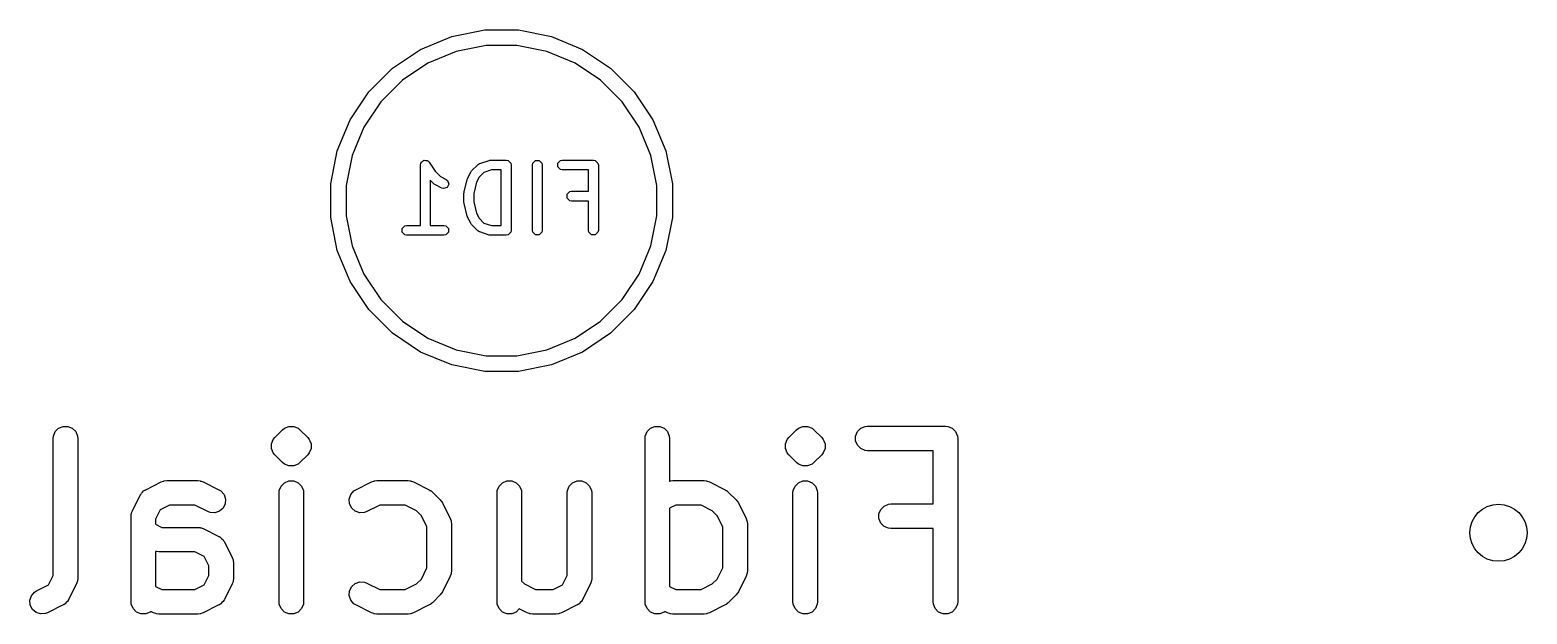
# Model space of a CAD drawing. Extents: x 0.22 to 2.57, y 0.29 to 1.72.
# Drawn here: x 2.0465 to 2.4069, y 1.5804 to 1.7211 of the extents above; entities that cross this region are included whole.
import ezdxf

# ---------------------------------------------------------------- set-up
doc = ezdxf.new("R2010")
doc.units = 0
doc.header["$MEASUREMENT"] = 0
doc.layers.add('BLACK', color=7, linetype='CONTINUOUS')

msp = doc.modelspace()

# ---------------------------------------------------------------- linework, layer by layer
at = {"layer": 'BLACK', "linetype": 'CONTINUOUS'}
for p, q in [((2.14051, 1.71646), (2.148, 1.71956)), ((2.148, 1.71956), (2.15595, 1.72114)), ((2.15595, 1.72114), (2.16405, 1.72114)), ((2.16405, 1.72114), (2.172, 1.71956)), ((2.172, 1.71956), (2.17949, 1.71646)), ((2.13378, 1.71196), (2.14051, 1.71646)), ((2.14909, 1.71596), (2.14228, 1.71314)), ((2.15632, 1.7174), (2.14909, 1.71596)), ((2.16368, 1.7174), (2.15632, 1.7174)), ((2.17091, 1.71596), (2.16368, 1.7174)), ((2.17772, 1.71314), (2.17091, 1.71596)), ((2.17949, 1.71646), (2.18622, 1.71196)), ((2.14228, 1.71314), (2.13616, 1.70905)), ((2.18384, 1.70905), (2.17772, 1.71314)), ((2.12804, 1.70622), (2.13378, 1.71196)), ((2.13616, 1.70905), (2.13095, 1.70384)), ((2.18905, 1.70384), (2.18384, 1.70905)), ((2.18622, 1.71196), (2.19196, 1.70622)), ((2.12354, 1.69949), (2.12804, 1.70622)), ((2.19196, 1.70622), (2.19646, 1.69949)), ((2.13095, 1.70384), (2.12686, 1.69772)), ((2.19314, 1.69772), (2.18905, 1.70384)), ((2.12044, 1.692), (2.12354, 1.69949)), ((2.12686, 1.69772), (2.12404, 1.69091)), ((2.19596, 1.69091), (2.19314, 1.69772)), ((2.19646, 1.69949), (2.19956, 1.692)), ((2.11886, 1.68405), (2.12044, 1.692)), ((2.12404, 1.69091), (2.1226, 1.68368)), ((2.1974, 1.68368), (2.19596, 1.69091)), ((2.19956, 1.692), (2.20114, 1.68405)), ((2.14045, 1.68859), (2.14054, 1.68904)), ((2.14045, 1.67402), (2.14045, 1.68859)), ((2.14054, 1.68904), (2.14062, 1.68912)), ((2.14062, 1.68912), (2.14065, 1.68924)), ((2.14065, 1.68924), (2.14093, 1.68943)), ((2.14093, 1.68943), (2.14118, 1.68968)), ((2.14118, 1.68968), (2.1413, 1.68968)), ((2.1413, 1.68968), (2.1414, 1.68974)), ((2.1414, 1.68974), (2.14174, 1.68968)), ((2.14174, 1.68968), (2.14208, 1.68968)), ((2.14208, 1.68968), (2.14217, 1.68959)), ((2.14217, 1.68959), (2.14228, 1.68957)), ((2.14228, 1.68957), (2.14261, 1.68924)), ((2.14261, 1.68924), (2.14404, 1.68709)), ((2.14404, 1.68709), (2.14533, 1.68581)), ((2.15182, 1.68536), (2.15257, 1.68686)), ((2.15257, 1.68686), (2.15269, 1.68701)), ((2.15269, 1.68701), (2.15279, 1.68717)), ((2.15279, 1.68717), (2.15429, 1.68867)), ((2.15429, 1.68867), (2.15434, 1.6887)), ((2.15434, 1.6887), (2.15435, 1.68873)), ((2.15435, 1.68873), (2.15452, 1.68882)), ((2.15452, 1.68882), (2.15467, 1.68893)), ((2.15467, 1.68893), (2.1547, 1.68893)), ((2.1547, 1.68893), (2.15475, 1.68896)), ((2.15475, 1.68896), (2.157, 1.68971)), ((2.15757, 1.6874), (2.15576, 1.6868)), ((2.157, 1.68971), (2.15719, 1.68973)), ((2.15719, 1.68973), (2.15738, 1.68977)), ((2.15738, 1.68977), (2.16112, 1.68977)), ((2.15994, 1.6874), (2.15757, 1.6874)), ((2.15994, 1.67402), (2.15994, 1.6874)), ((2.16112, 1.68977), (2.16158, 1.68968)), ((2.16158, 1.68968), (2.16222, 1.68904)), ((2.16222, 1.68904), (2.16231, 1.68859)), ((2.16231, 1.68859), (2.16231, 1.67284)), ((2.16744, 1.68859), (2.16753, 1.68904)), ((2.16744, 1.67284), (2.16744, 1.68859)), ((2.16753, 1.68904), (2.16817, 1.68968)), ((2.16817, 1.68968), (2.16908, 1.68968)), ((2.16908, 1.68968), (2.16972, 1.68904)), ((2.16972, 1.68904), (2.1698, 1.68859)), ((2.1698, 1.68859), (2.1698, 1.67284)), ((2.17353, 1.68904), (2.17417, 1.68968)), ((2.17353, 1.68813), (2.17353, 1.68904)), ((2.17417, 1.68749), (2.17353, 1.68813)), ((2.17417, 1.68968), (2.17462, 1.68977)), ((2.17462, 1.6874), (2.17417, 1.68749)), ((2.17462, 1.68977), (2.18212, 1.68977)), ((2.18094, 1.6874), (2.17462, 1.6874)), ((2.18094, 1.68227), (2.18094, 1.6874)), ((2.18212, 1.68977), (2.18257, 1.68968)), ((2.18257, 1.68968), (2.18321, 1.68904)), ((2.18321, 1.68904), (2.1833, 1.68859)), ((2.1833, 1.68859), (2.1833, 1.67284)), ((2.11886, 1.68368), (2.11886, 1.68405)), ((2.11886, 1.67595), (2.11886, 1.68368)), ((2.1226, 1.68368), (2.1226, 1.67632)), ((2.14379, 1.684), (2.14281, 1.68498)), ((2.14281, 1.68498), (2.14281, 1.67402)), ((2.14395, 1.6839), (2.14379, 1.684)), ((2.1441, 1.68378), (2.14395, 1.6839)), ((2.1456, 1.68303), (2.1441, 1.68378)), ((2.14533, 1.68581), (2.14665, 1.68514)), ((2.14665, 1.68514), (2.14702, 1.68486)), ((2.1473, 1.684), (2.1469, 1.68319)), ((2.14702, 1.68486), (2.1473, 1.684)), ((2.15098, 1.68212), (2.15173, 1.68512)), ((2.15173, 1.68512), (2.15179, 1.68524)), ((2.15179, 1.68524), (2.15182, 1.68536)), ((2.15399, 1.68442), (2.15331, 1.68169)), ((2.1546, 1.68564), (2.15399, 1.68442)), ((2.15576, 1.6868), (2.1546, 1.68564)), ((2.1974, 1.67632), (2.1974, 1.68368)), ((2.20114, 1.68405), (2.20114, 1.67595)), ((2.14604, 1.68291), (2.1456, 1.68303)), ((2.1469, 1.68319), (2.14604, 1.68291)), ((2.15094, 1.68184), (2.15097, 1.68198)), ((2.15094, 1.67959), (2.15094, 1.68184)), ((2.15097, 1.68198), (2.15098, 1.68212)), ((2.15331, 1.68169), (2.15331, 1.67973)), ((2.15331, 1.67973), (2.15399, 1.677)), ((2.17578, 1.68154), (2.17642, 1.68218)), ((2.17578, 1.68063), (2.17578, 1.68154)), ((2.17642, 1.68), (2.17578, 1.68063)), ((2.17642, 1.68218), (2.17687, 1.68227)), ((2.17687, 1.67991), (2.17642, 1.68)), ((2.17687, 1.68227), (2.18094, 1.68227)), ((2.18094, 1.67991), (2.17687, 1.67991)), ((2.18094, 1.67284), (2.18094, 1.67991)), ((2.1226, 1.67632), (2.12404, 1.66909)), ((2.15097, 1.67944), (2.15094, 1.67959)), ((2.15098, 1.6793), (2.15097, 1.67944)), ((2.15173, 1.6763), (2.15098, 1.6793)), ((2.15179, 1.67618), (2.15173, 1.6763)), ((2.15182, 1.67606), (2.15179, 1.67618)), ((2.15257, 1.67456), (2.15182, 1.67606)), ((2.15399, 1.677), (2.1546, 1.67579)), ((2.19596, 1.66909), (2.1974, 1.67632)), ((2.12044, 1.668), (2.11886, 1.67595)), ((2.13604, 1.67329), (2.13668, 1.67393)), ((2.13604, 1.67239), (2.13604, 1.67329)), ((2.13668, 1.67393), (2.13713, 1.67402)), ((2.13713, 1.67402), (2.14045, 1.67402)), ((2.14281, 1.67402), (2.14613, 1.67402)), ((2.14613, 1.67402), (2.14658, 1.67393)), ((2.14658, 1.67393), (2.14722, 1.67329)), ((2.14722, 1.67329), (2.14722, 1.67239)), ((2.15269, 1.67441), (2.15257, 1.67456)), ((2.15279, 1.67425), (2.15269, 1.67441)), ((2.15429, 1.67275), (2.15279, 1.67425)), ((2.15434, 1.67272), (2.15429, 1.67275)), ((2.15435, 1.6727), (2.15434, 1.67272)), ((2.15452, 1.6726), (2.15435, 1.6727)), ((2.15467, 1.6725), (2.15452, 1.6726)), ((2.1546, 1.67579), (2.15576, 1.67462)), ((2.1547, 1.6725), (2.15467, 1.6725)), ((2.15475, 1.67247), (2.1547, 1.6725)), ((2.157, 1.67172), (2.15475, 1.67247)), ((2.15576, 1.67462), (2.15757, 1.67402)), ((2.15757, 1.67402), (2.15994, 1.67402)), ((2.16231, 1.67284), (2.16222, 1.67239)), ((2.16753, 1.67239), (2.16744, 1.67284)), ((2.1698, 1.67284), (2.16972, 1.67239)), ((2.18103, 1.67239), (2.18094, 1.67284)), ((2.1833, 1.67284), (2.18321, 1.67239)), ((2.20114, 1.67595), (2.19956, 1.668)), ((2.12404, 1.66909), (2.12686, 1.66228)), ((2.13668, 1.67175), (2.13604, 1.67239)), ((2.13713, 1.67166), (2.13668, 1.67175)), ((2.14613, 1.67166), (2.13713, 1.67166)), ((2.14658, 1.67175), (2.14613, 1.67166)), ((2.14722, 1.67239), (2.14658, 1.67175)), ((2.15719, 1.67169), (2.157, 1.67172)), ((2.15738, 1.67166), (2.15719, 1.67169)), ((2.16112, 1.67166), (2.15738, 1.67166)), ((2.16158, 1.67175), (2.16112, 1.67166)), ((2.16222, 1.67239), (2.16158, 1.67175)), ((2.16817, 1.67175), (2.16753, 1.67239)), ((2.16908, 1.67175), (2.16817, 1.67175)), ((2.16972, 1.67239), (2.16908, 1.67175)), ((2.18167, 1.67175), (2.18103, 1.67239)), ((2.18257, 1.67175), (2.18167, 1.67175)), ((2.18321, 1.67239), (2.18257, 1.67175)), ((2.19314, 1.66228), (2.19596, 1.66909)), ((2.12354, 1.66051), (2.12044, 1.668)), ((2.19956, 1.668), (2.19646, 1.66051)), ((2.12686, 1.66228), (2.13095, 1.65616)), ((2.18905, 1.65616), (2.19314, 1.66228)), ((2.12804, 1.65378), (2.12354, 1.66051)), ((2.19646, 1.66051), (2.19196, 1.65378)), ((2.13095, 1.65616), (2.13616, 1.65095)), ((2.18384, 1.65095), (2.18905, 1.65616)), ((2.13378, 1.64804), (2.12804, 1.65378)), ((2.13616, 1.65095), (2.14228, 1.64686)), ((2.17772, 1.64686), (2.18384, 1.65095)), ((2.19196, 1.65378), (2.18622, 1.64804)), ((2.14051, 1.64354), (2.13378, 1.64804)), ((2.18622, 1.64804), (2.17949, 1.64354)), ((2.14228, 1.64686), (2.14909, 1.64404)), ((2.14909, 1.64404), (2.15632, 1.6426)), ((2.16368, 1.6426), (2.17091, 1.64404)), ((2.17091, 1.64404), (2.17772, 1.64686)), ((2.148, 1.64044), (2.14051, 1.64354)), ((2.15595, 1.63886), (2.148, 1.64044)), ((2.15632, 1.6426), (2.16368, 1.6426)), ((2.172, 1.64044), (2.16405, 1.63886)), ((2.17949, 1.64354), (2.172, 1.64044)), ((2.16405, 1.63886), (2.15595, 1.63886)), ((2.05337, 1.62518), (2.05444, 1.62562)), ((2.05444, 1.62562), (2.05559, 1.62562)), ((2.05559, 1.62562), (2.05665, 1.62518)), ((2.10774, 1.62518), (2.10881, 1.62562)), ((2.10881, 1.62562), (2.10996, 1.62562)), ((2.10996, 1.62562), (2.10996, 1.62562)), ((2.10996, 1.62562), (2.11102, 1.62518)), ((2.19585, 1.62518), (2.19692, 1.62562)), ((2.19692, 1.62562), (2.19807, 1.62562)), ((2.19807, 1.62562), (2.19914, 1.62518)), ((2.23148, 1.62518), (2.23254, 1.62562)), ((2.23254, 1.62562), (2.23369, 1.62562)), ((2.23369, 1.62562), (2.23369, 1.62562)), ((2.23369, 1.62562), (2.23476, 1.62518)), ((2.24647, 1.62518), (2.24754, 1.62562)), ((2.24754, 1.62562), (2.24811, 1.62568)), ((2.24811, 1.62568), (2.26686, 1.62568)), ((2.26686, 1.62568), (2.26744, 1.62562)), ((2.26744, 1.62562), (2.2685, 1.62518)), ((2.05206, 1.62272), (2.05212, 1.6233)), ((2.05206, 1.58967), (2.05206, 1.62272)), ((2.05212, 1.6233), (2.05256, 1.62436)), ((2.05256, 1.62436), (2.05337, 1.62518)), ((2.05665, 1.62518), (2.05747, 1.62436)), ((2.05747, 1.62436), (2.05791, 1.6233)), ((2.05791, 1.6233), (2.05797, 1.62272)), ((2.05797, 1.62272), (2.05797, 1.58898)), ((2.10461, 1.62142), (2.10505, 1.62249)), ((2.10505, 1.62249), (2.10542, 1.62294)), ((2.10542, 1.62294), (2.10729, 1.62481)), ((2.10729, 1.62481), (2.10774, 1.62518)), ((2.11102, 1.62518), (2.11147, 1.62481)), ((2.11147, 1.62481), (2.11334, 1.62294)), ((2.11334, 1.62294), (2.11371, 1.62249)), ((2.11371, 1.62249), (2.11385, 1.62215)), ((2.11385, 1.62215), (2.11415, 1.62142)), ((2.19454, 1.62272), (2.1946, 1.6233)), ((2.19454, 1.58335), (2.19454, 1.62272)), ((2.1946, 1.6233), (2.19504, 1.62436)), ((2.19504, 1.62436), (2.19585, 1.62518)), ((2.19914, 1.62518), (2.19995, 1.62436)), ((2.19995, 1.62436), (2.20039, 1.6233)), ((2.20039, 1.6233), (2.20045, 1.62272)), ((2.20045, 1.62272), (2.20045, 1.61244)), ((2.22835, 1.62142), (2.22879, 1.62249)), ((2.22879, 1.62249), (2.22915, 1.62294)), ((2.22915, 1.62294), (2.23103, 1.62481)), ((2.23103, 1.62481), (2.23148, 1.62518)), ((2.23476, 1.62518), (2.2352, 1.62481)), ((2.2352, 1.62481), (2.23708, 1.62294)), ((2.23708, 1.62294), (2.23745, 1.62249)), ((2.23745, 1.62249), (2.23759, 1.62215)), ((2.23759, 1.62215), (2.23789, 1.62142)), ((2.24522, 1.6233), (2.24566, 1.62436)), ((2.24522, 1.62215), (2.24522, 1.6233)), ((2.24566, 1.62108), (2.24522, 1.62215)), ((2.24566, 1.62436), (2.24647, 1.62518)), ((2.2685, 1.62518), (2.26932, 1.62436)), ((2.26932, 1.62436), (2.26976, 1.6233)), ((2.26976, 1.6233), (2.26981, 1.62272)), ((2.26981, 1.62272), (2.26981, 1.58335)), ((2.10461, 1.62027), (2.10461, 1.62142)), ((2.10505, 1.61921), (2.10461, 1.62027)), ((2.10542, 1.61876), (2.10505, 1.61921)), ((2.10729, 1.61689), (2.10542, 1.61876)), ((2.11334, 1.61876), (2.11147, 1.61689)), ((2.11371, 1.61921), (2.11334, 1.61876)), ((2.11415, 1.62027), (2.11371, 1.61921)), ((2.11415, 1.62142), (2.11415, 1.62027)), ((2.22835, 1.62027), (2.22835, 1.62142)), ((2.22879, 1.61921), (2.22835, 1.62027)), ((2.22915, 1.61876), (2.22879, 1.61921)), ((2.23103, 1.61689), (2.22915, 1.61876)), ((2.23708, 1.61876), (2.2352, 1.61689)), ((2.23745, 1.61921), (2.23708, 1.61876)), ((2.23789, 1.62027), (2.23745, 1.61921)), ((2.23789, 1.62142), (2.23789, 1.62027)), ((2.24647, 1.62027), (2.24566, 1.62108)), ((2.24754, 1.61983), (2.24647, 1.62027)), ((2.24811, 1.61977), (2.24754, 1.61983)), ((2.26391, 1.61977), (2.24811, 1.61977)), ((2.26391, 1.60693), (2.26391, 1.61977)), ((2.10774, 1.61652), (2.10729, 1.61689)), ((2.10881, 1.61608), (2.10774, 1.61652)), ((2.10996, 1.61608), (2.10881, 1.61608)), ((2.10881, 1.61608), (2.10881, 1.61608)), ((2.11102, 1.61652), (2.10996, 1.61608)), ((2.10996, 1.61608), (2.10996, 1.61608)), ((2.11147, 1.61689), (2.11102, 1.61652)), ((2.23148, 1.61652), (2.23103, 1.61689)), ((2.23254, 1.61608), (2.23148, 1.61652)), ((2.23369, 1.61608), (2.23254, 1.61608)), ((2.23254, 1.61608), (2.23254, 1.61608)), ((2.23476, 1.61652), (2.23369, 1.61608)), ((2.23369, 1.61608), (2.23369, 1.61608)), ((2.2352, 1.61689), (2.23476, 1.61652)), ((2.07432, 1.61037), (2.07806, 1.61224)), ((2.07806, 1.61224), (2.07861, 1.61245)), ((2.07861, 1.61245), (2.07871, 1.61246)), ((2.07871, 1.61246), (2.07881, 1.6125)), ((2.07881, 1.6125), (2.07939, 1.61255)), ((2.07939, 1.61255), (2.08688, 1.61255)), ((2.08688, 1.61255), (2.08746, 1.6125)), ((2.08746, 1.6125), (2.08756, 1.61246)), ((2.08756, 1.61246), (2.08766, 1.61245)), ((2.08766, 1.61245), (2.0882, 1.61224)), ((2.0882, 1.61224), (2.09195, 1.61037)), ((2.10649, 1.61018), (2.10693, 1.61124)), ((2.10693, 1.61124), (2.10774, 1.61206)), ((2.10774, 1.61206), (2.10881, 1.6125)), ((2.10881, 1.6125), (2.10996, 1.6125)), ((2.10996, 1.6125), (2.11102, 1.61206)), ((2.11102, 1.61206), (2.11184, 1.61124)), ((2.11184, 1.61124), (2.11228, 1.61018)), ((2.12493, 1.61037), (2.12868, 1.61224)), ((2.12868, 1.61224), (2.12922, 1.61245)), ((2.12922, 1.61245), (2.12933, 1.61246)), ((2.12933, 1.61246), (2.12943, 1.6125)), ((2.12943, 1.6125), (2.13, 1.61255)), ((2.13, 1.61255), (2.1375, 1.61255)), ((2.1375, 1.61255), (2.13808, 1.6125)), ((2.13808, 1.6125), (2.13818, 1.61246)), ((2.13818, 1.61246), (2.13828, 1.61245)), ((2.13828, 1.61245), (2.13882, 1.61224)), ((2.13882, 1.61224), (2.14257, 1.61037)), ((2.15898, 1.61018), (2.15942, 1.61124)), ((2.15942, 1.61124), (2.16023, 1.61206)), ((2.16023, 1.61206), (2.1613, 1.6125)), ((2.1613, 1.6125), (2.16245, 1.6125)), ((2.16245, 1.6125), (2.16352, 1.61206)), ((2.16352, 1.61206), (2.16433, 1.61124)), ((2.16433, 1.61124), (2.16477, 1.61018)), ((2.17585, 1.61018), (2.17629, 1.61124)), ((2.17629, 1.61124), (2.17711, 1.61206)), ((2.17711, 1.61206), (2.17817, 1.6125)), ((2.17817, 1.6125), (2.17932, 1.6125)), ((2.17932, 1.6125), (2.18039, 1.61206)), ((2.18039, 1.61206), (2.1812, 1.61124)), ((2.1812, 1.61124), (2.18164, 1.61018)), ((2.20045, 1.61244), (2.20046, 1.61245)), ((2.20046, 1.61245), (2.20057, 1.61246)), ((2.20057, 1.61246), (2.20067, 1.6125)), ((2.20067, 1.6125), (2.20124, 1.61255)), ((2.20124, 1.61255), (2.20874, 1.61255)), ((2.20874, 1.61255), (2.20932, 1.6125)), ((2.20932, 1.6125), (2.20942, 1.61246)), ((2.20942, 1.61246), (2.20952, 1.61245)), ((2.20952, 1.61245), (2.21006, 1.61224)), ((2.21006, 1.61224), (2.21381, 1.61037)), ((2.23022, 1.61018), (2.23066, 1.61124)), ((2.23066, 1.61124), (2.23148, 1.61206)), ((2.23148, 1.61206), (2.23254, 1.6125)), ((2.23254, 1.6125), (2.23369, 1.6125)), ((2.23369, 1.6125), (2.23476, 1.61206)), ((2.23476, 1.61206), (2.23557, 1.61124)), ((2.23557, 1.61124), (2.23601, 1.61018)), ((2.07112, 1.6053), (2.07299, 1.60905)), ((2.07299, 1.60905), (2.07306, 1.60914)), ((2.07306, 1.60914), (2.07307, 1.60919)), ((2.07307, 1.60919), (2.07312, 1.60924)), ((2.07312, 1.60924), (2.0733, 1.60954)), ((2.0733, 1.60954), (2.07358, 1.60978)), ((2.07358, 1.60978), (2.07383, 1.61006)), ((2.07383, 1.61006), (2.07412, 1.61024)), ((2.07412, 1.61024), (2.07417, 1.61029)), ((2.07417, 1.61029), (2.07422, 1.61031)), ((2.07422, 1.61031), (2.07432, 1.61037)), ((2.09195, 1.61037), (2.09244, 1.61006)), ((2.09244, 1.61006), (2.0932, 1.60919)), ((2.0932, 1.60919), (2.09356, 1.60809)), ((2.09356, 1.60809), (2.09348, 1.60695)), ((2.10643, 1.6096), (2.10649, 1.61018)), ((2.10643, 1.58335), (2.10643, 1.6096)), ((2.11228, 1.61018), (2.11233, 1.6096)), ((2.11233, 1.6096), (2.11233, 1.58335)), ((2.12332, 1.60809), (2.12369, 1.60919)), ((2.12341, 1.60695), (2.12332, 1.60809)), ((2.12369, 1.60919), (2.12444, 1.61006)), ((2.12444, 1.61006), (2.12493, 1.61037)), ((2.14257, 1.61037), (2.14282, 1.61021)), ((2.14282, 1.61021), (2.14289, 1.61018)), ((2.14289, 1.61018), (2.14297, 1.61011)), ((2.14297, 1.61011), (2.14306, 1.61006)), ((2.14306, 1.61006), (2.14311, 1.61)), ((2.14311, 1.61), (2.14334, 1.60981)), ((2.14334, 1.60981), (2.14521, 1.60794)), ((2.14521, 1.60794), (2.1454, 1.60771)), ((2.1454, 1.60771), (2.14546, 1.60766)), ((2.14546, 1.60766), (2.14552, 1.60757)), ((2.14552, 1.60757), (2.14558, 1.60749)), ((2.15892, 1.6096), (2.15898, 1.61018)), ((2.15892, 1.58335), (2.15892, 1.6096)), ((2.16477, 1.61018), (2.16483, 1.6096)), ((2.16483, 1.6096), (2.16483, 1.58833)), ((2.17579, 1.6096), (2.17585, 1.61018)), ((2.17579, 1.58967), (2.17579, 1.6096)), ((2.18164, 1.61018), (2.1817, 1.6096)), ((2.1817, 1.6096), (2.1817, 1.58898)), ((2.21381, 1.61037), (2.21406, 1.61021)), ((2.21406, 1.61021), (2.21413, 1.61018)), ((2.21413, 1.61018), (2.21421, 1.61011)), ((2.21421, 1.61011), (2.2143, 1.61006)), ((2.2143, 1.61006), (2.21435, 1.61)), ((2.21435, 1.61), (2.21458, 1.60981)), ((2.21458, 1.60981), (2.21646, 1.60794)), ((2.21646, 1.60794), (2.21664, 1.60771)), ((2.21664, 1.60771), (2.2167, 1.60766)), ((2.2167, 1.60766), (2.21676, 1.60757)), ((2.21676, 1.60757), (2.21682, 1.60749)), ((2.23016, 1.6096), (2.23022, 1.61018)), ((2.23016, 1.58335), (2.23016, 1.6096)), ((2.23601, 1.61018), (2.23607, 1.6096)), ((2.23607, 1.6096), (2.23607, 1.58335)), ((2.07081, 1.60398), (2.07086, 1.60455)), ((2.07081, 1.58335), (2.07081, 1.60398)), ((2.07086, 1.60455), (2.07091, 1.60465)), ((2.07091, 1.60476), (2.07112, 1.6053)), ((2.07091, 1.60465), (2.07091, 1.60476)), ((2.07784, 1.60552), (2.07671, 1.60328)), ((2.08008, 1.60665), (2.07784, 1.60552)), ((2.08619, 1.60665), (2.08008, 1.60665)), ((2.08931, 1.60508), (2.08619, 1.60665)), ((2.08985, 1.60488), (2.08931, 1.60508)), ((2.091, 1.6048), (2.08985, 1.60488)), ((2.0921, 1.60516), (2.091, 1.6048)), ((2.09297, 1.60592), (2.0921, 1.60516)), ((2.09348, 1.60695), (2.09297, 1.60592)), ((2.12392, 1.60592), (2.12341, 1.60695)), ((2.12479, 1.60516), (2.12392, 1.60592)), ((2.12588, 1.6048), (2.12479, 1.60516)), ((2.12703, 1.60488), (2.12588, 1.6048)), ((2.12757, 1.60508), (2.12703, 1.60488)), ((2.1307, 1.60665), (2.12757, 1.60508)), ((2.13681, 1.60665), (2.1307, 1.60665)), ((2.1395, 1.6053), (2.13681, 1.60665)), ((2.1407, 1.6041), (2.1395, 1.6053)), ((2.14205, 1.6014), (2.1407, 1.6041)), ((2.14558, 1.60749), (2.14561, 1.60742)), ((2.14561, 1.60742), (2.14577, 1.60717)), ((2.14577, 1.60717), (2.14764, 1.60342)), ((2.20194, 1.60665), (2.20045, 1.6059)), ((2.20045, 1.6059), (2.20045, 1.58705)), ((2.20805, 1.60665), (2.20194, 1.60665)), ((2.21074, 1.6053), (2.20805, 1.60665)), ((2.21194, 1.6041), (2.21074, 1.6053)), ((2.21329, 1.6014), (2.21194, 1.6041)), ((2.21682, 1.60749), (2.21685, 1.60742)), ((2.21685, 1.60742), (2.21701, 1.60717)), ((2.21701, 1.60717), (2.21888, 1.60342)), ((2.25084, 1.60455), (2.25128, 1.60562)), ((2.25084, 1.6034), (2.25084, 1.60455)), ((2.25128, 1.60562), (2.2521, 1.60643)), ((2.2521, 1.60643), (2.25316, 1.60687)), ((2.25316, 1.60687), (2.25374, 1.60693)), ((2.25374, 1.60693), (2.26391, 1.60693)), ((2.07671, 1.60328), (2.07671, 1.60205)), ((2.07671, 1.60205), (2.07821, 1.6013)), ((2.07821, 1.6013), (2.08688, 1.6013)), ((2.08688, 1.6013), (2.08746, 1.60125)), ((2.08746, 1.60125), (2.08756, 1.60121)), ((2.08756, 1.60121), (2.08766, 1.6012)), ((2.08766, 1.6012), (2.0882, 1.60099)), ((2.0882, 1.60099), (2.09195, 1.59912)), ((2.14205, 1.59155), (2.14205, 1.6014)), ((2.14764, 1.60342), (2.14785, 1.60288)), ((2.14785, 1.60288), (2.14786, 1.60278)), ((2.14786, 1.60278), (2.1479, 1.60268)), ((2.1479, 1.60268), (2.14795, 1.6021)), ((2.14795, 1.6021), (2.14795, 1.59085)), ((2.21329, 1.59155), (2.21329, 1.6014)), ((2.21888, 1.60342), (2.21909, 1.60288)), ((2.21909, 1.60288), (2.2191, 1.60278)), ((2.2191, 1.60278), (2.21914, 1.60268)), ((2.21914, 1.60268), (2.2192, 1.6021)), ((2.2192, 1.6021), (2.2192, 1.59085)), ((2.25128, 1.60234), (2.25084, 1.6034)), ((2.2521, 1.60152), (2.25128, 1.60234)), ((2.25316, 1.60108), (2.2521, 1.60152)), ((2.25374, 1.60102), (2.25316, 1.60108)), ((2.26391, 1.60102), (2.25374, 1.60102)), ((2.26391, 1.58335), (2.26391, 1.60102)), ((2.09195, 1.59912), (2.09205, 1.59906)), ((2.09205, 1.59906), (2.0921, 1.59904)), ((2.0921, 1.59904), (2.09215, 1.59899)), ((2.09215, 1.59899), (2.09244, 1.59881)), ((2.09244, 1.59881), (2.09269, 1.59853)), ((2.09269, 1.59853), (2.09297, 1.59829)), ((2.09297, 1.59829), (2.09315, 1.598)), ((2.09315, 1.598), (2.0932, 1.59794)), ((2.0932, 1.59794), (2.09321, 1.59789)), ((2.09321, 1.59789), (2.09327, 1.5978)), ((2.09327, 1.5978), (2.09515, 1.59405)), ((2.07673, 1.5955), (2.07671, 1.59551)), ((2.07671, 1.59551), (2.07671, 1.58705)), ((2.07684, 1.5955), (2.07673, 1.5955)), ((2.07693, 1.59546), (2.07684, 1.5955)), ((2.07751, 1.5954), (2.07693, 1.59546)), ((2.08619, 1.5954), (2.07751, 1.5954)), ((2.08843, 1.59428), (2.08619, 1.5954)), ((2.08956, 1.59203), (2.08843, 1.59428)), ((2.09515, 1.59405), (2.09536, 1.59351)), ((2.09536, 1.59351), (2.09536, 1.5934)), ((2.09536, 1.5934), (2.0954, 1.5933)), ((2.0954, 1.5933), (2.09546, 1.59273)), ((2.05094, 1.58743), (2.05206, 1.58967)), ((2.08843, 1.58743), (2.08956, 1.58967)), ((2.08956, 1.58967), (2.08956, 1.59203)), ((2.09546, 1.59273), (2.09546, 1.58898)), ((2.1407, 1.58885), (2.14205, 1.59155)), ((2.14764, 1.58953), (2.14577, 1.58578)), ((2.14785, 1.59007), (2.14764, 1.58953)), ((2.14786, 1.59018), (2.14785, 1.59007)), ((2.1479, 1.59028), (2.14786, 1.59018)), ((2.14795, 1.59085), (2.1479, 1.59028)), ((2.17467, 1.58743), (2.17579, 1.58967)), ((2.21194, 1.58885), (2.21329, 1.59155)), ((2.21888, 1.58953), (2.21701, 1.58578)), ((2.21909, 1.59007), (2.21888, 1.58953)), ((2.2191, 1.59018), (2.21909, 1.59007)), ((2.21914, 1.59028), (2.2191, 1.59018)), ((2.2192, 1.59085), (2.21914, 1.59028)), ((2.04758, 1.58569), (2.04807, 1.58599)), ((2.04807, 1.58599), (2.05094, 1.58743)), ((2.05765, 1.58766), (2.05578, 1.58391)), ((2.05786, 1.5882), (2.05765, 1.58766)), ((2.05787, 1.5883), (2.05786, 1.5882)), ((2.05791, 1.5884), (2.05787, 1.5883)), ((2.05797, 1.58898), (2.05791, 1.5884)), ((2.07671, 1.58705), (2.07821, 1.58631)), ((2.07821, 1.58631), (2.08619, 1.58631)), ((2.08619, 1.58631), (2.08843, 1.58743)), ((2.09515, 1.58766), (2.09327, 1.58391)), ((2.09536, 1.5882), (2.09515, 1.58766)), ((2.0954, 1.5884), (2.09536, 1.5883)), ((2.09536, 1.5883), (2.09536, 1.5882)), ((2.09546, 1.58898), (2.0954, 1.5884)), ((2.12332, 1.58486), (2.12341, 1.58601)), ((2.12341, 1.58601), (2.12392, 1.58704)), ((2.12392, 1.58704), (2.12479, 1.58779)), ((2.12479, 1.58779), (2.12588, 1.58816)), ((2.12588, 1.58816), (2.12703, 1.58808)), ((2.12703, 1.58808), (2.12757, 1.58787)), ((2.12757, 1.58787), (2.1307, 1.58631)), ((2.1307, 1.58631), (2.13681, 1.58631)), ((2.13681, 1.58631), (2.1395, 1.58766)), ((2.1395, 1.58766), (2.1407, 1.58885)), ((2.16483, 1.58833), (2.1655, 1.58766)), ((2.1655, 1.58766), (2.1682, 1.58631)), ((2.1682, 1.58631), (2.17243, 1.58631)), ((2.17243, 1.58631), (2.17467, 1.58743)), ((2.18139, 1.58766), (2.17951, 1.58391)), ((2.1816, 1.5882), (2.18139, 1.58766)), ((2.18164, 1.5884), (2.1816, 1.5883)), ((2.1816, 1.5883), (2.1816, 1.5882)), ((2.1817, 1.58898), (2.18164, 1.5884)), ((2.20045, 1.58705), (2.20194, 1.58631)), ((2.20194, 1.58631), (2.20805, 1.58631)), ((2.20805, 1.58631), (2.21074, 1.58766)), ((2.21074, 1.58766), (2.21194, 1.58885)), ((2.04646, 1.58372), (2.04682, 1.58482)), ((2.04654, 1.58257), (2.04646, 1.58372)), ((2.04706, 1.58154), (2.04654, 1.58257)), ((2.04682, 1.58482), (2.04758, 1.58569)), ((2.05446, 1.58259), (2.05071, 1.58071)), ((2.05456, 1.58265), (2.05446, 1.58259)), ((2.0546, 1.58266), (2.05456, 1.58265)), ((2.05466, 1.58271), (2.0546, 1.58266)), ((2.05495, 1.5829), (2.05466, 1.58271)), ((2.05519, 1.58318), (2.05495, 1.5829)), ((2.05547, 1.58342), (2.05519, 1.58318)), ((2.05565, 1.58371), (2.05547, 1.58342)), ((2.0557, 1.58377), (2.05565, 1.58371)), ((2.05572, 1.58381), (2.0557, 1.58377)), ((2.05578, 1.58391), (2.05572, 1.58381)), ((2.07086, 1.58278), (2.07081, 1.58335)), ((2.07131, 1.58171), (2.07086, 1.58278)), ((2.09195, 1.58259), (2.0882, 1.58071)), ((2.09205, 1.58265), (2.09195, 1.58259)), ((2.0921, 1.58266), (2.09205, 1.58265)), ((2.09215, 1.58271), (2.0921, 1.58266)), ((2.09244, 1.5829), (2.09215, 1.58271)), ((2.09269, 1.58318), (2.09244, 1.5829)), ((2.09297, 1.58342), (2.09269, 1.58318)), ((2.09315, 1.58371), (2.09297, 1.58342)), ((2.0932, 1.58377), (2.09315, 1.58371)), ((2.09321, 1.58381), (2.0932, 1.58377)), ((2.09327, 1.58391), (2.09321, 1.58381)), ((2.10649, 1.58278), (2.10643, 1.58335)), ((2.10693, 1.58171), (2.10649, 1.58278)), ((2.11228, 1.58278), (2.11184, 1.58171)), ((2.11233, 1.58335), (2.11228, 1.58278)), ((2.12369, 1.58377), (2.12332, 1.58486)), ((2.12444, 1.5829), (2.12369, 1.58377)), ((2.12493, 1.58259), (2.12444, 1.5829)), ((2.12868, 1.58071), (2.12493, 1.58259)), ((2.14257, 1.58259), (2.13882, 1.58071)), ((2.14282, 1.58274), (2.14257, 1.58259)), ((2.14289, 1.58277), (2.14282, 1.58274)), ((2.14297, 1.58284), (2.14289, 1.58277)), ((2.14306, 1.5829), (2.14297, 1.58284)), ((2.14311, 1.58295), (2.14306, 1.5829)), ((2.14334, 1.58314), (2.14311, 1.58295)), ((2.14521, 1.58502), (2.14334, 1.58314)), ((2.1454, 1.58524), (2.14521, 1.58502)), ((2.14546, 1.58529), (2.1454, 1.58524)), ((2.14552, 1.58538), (2.14546, 1.58529)), ((2.14558, 1.58546), (2.14552, 1.58538)), ((2.14561, 1.58553), (2.14558, 1.58546)), ((2.14577, 1.58578), (2.14561, 1.58553)), ((2.15898, 1.58278), (2.15892, 1.58335)), ((2.15942, 1.58171), (2.15898, 1.58278)), ((2.17819, 1.58259), (2.17444, 1.58071)), ((2.17829, 1.58265), (2.17819, 1.58259)), ((2.17834, 1.58266), (2.17829, 1.58265)), ((2.17839, 1.58271), (2.17834, 1.58266)), ((2.17868, 1.5829), (2.17839, 1.58271)), ((2.17893, 1.58318), (2.17868, 1.5829)), ((2.17921, 1.58342), (2.17893, 1.58318)), ((2.17939, 1.58371), (2.17921, 1.58342)), ((2.17944, 1.58377), (2.17939, 1.58371)), ((2.17945, 1.58381), (2.17944, 1.58377)), ((2.17951, 1.58391), (2.17945, 1.58381)), ((2.1946, 1.58278), (2.19454, 1.58335)), ((2.19504, 1.58171), (2.1946, 1.58278)), ((2.21381, 1.58259), (2.21006, 1.58071)), ((2.21406, 1.58274), (2.21381, 1.58259)), ((2.21413, 1.58277), (2.21406, 1.58274)), ((2.21421, 1.58284), (2.21413, 1.58277)), ((2.2143, 1.5829), (2.21421, 1.58284)), ((2.21435, 1.58295), (2.2143, 1.5829)), ((2.21458, 1.58314), (2.21435, 1.58295)), ((2.21646, 1.58502), (2.21458, 1.58314)), ((2.21664, 1.58524), (2.21646, 1.58502)), ((2.2167, 1.58529), (2.21664, 1.58524)), ((2.21676, 1.58538), (2.2167, 1.58529)), ((2.21682, 1.58546), (2.21676, 1.58538)), ((2.21685, 1.58553), (2.21682, 1.58546)), ((2.21701, 1.58578), (2.21685, 1.58553)), ((2.23022, 1.58278), (2.23016, 1.58335)), ((2.23066, 1.58171), (2.23022, 1.58278)), ((2.23601, 1.58278), (2.23557, 1.58171)), ((2.23607, 1.58335), (2.23601, 1.58278)), ((2.26397, 1.58278), (2.26391, 1.58335)), ((2.26441, 1.58171), (2.26397, 1.58278)), ((2.26976, 1.58278), (2.26932, 1.58171)), ((2.26981, 1.58335), (2.26976, 1.58278)), ((2.04793, 1.58079), (2.04706, 1.58154)), ((2.04902, 1.58042), (2.04793, 1.58079)), ((2.05017, 1.58051), (2.04902, 1.58042)), ((2.05071, 1.58071), (2.05017, 1.58051)), ((2.07212, 1.5809), (2.07131, 1.58171)), ((2.07318, 1.58046), (2.07212, 1.5809)), ((2.07434, 1.58046), (2.07318, 1.58046)), ((2.0754, 1.5809), (2.07434, 1.58046)), ((2.07554, 1.58104), (2.0754, 1.5809)), ((2.07619, 1.58071), (2.07554, 1.58104)), ((2.07673, 1.58051), (2.07619, 1.58071)), ((2.07684, 1.5805), (2.07673, 1.58051)), ((2.07693, 1.58046), (2.07684, 1.5805)), ((2.07751, 1.5804), (2.07693, 1.58046)), ((2.08688, 1.5804), (2.07751, 1.5804)), ((2.08746, 1.58046), (2.08688, 1.5804)), ((2.08756, 1.5805), (2.08746, 1.58046)), ((2.08766, 1.58051), (2.08756, 1.5805)), ((2.0882, 1.58071), (2.08766, 1.58051)), ((2.10774, 1.5809), (2.10693, 1.58171)), ((2.10881, 1.58046), (2.10774, 1.5809)), ((2.10996, 1.58046), (2.10881, 1.58046)), ((2.11102, 1.5809), (2.10996, 1.58046)), ((2.11184, 1.58171), (2.11102, 1.5809)), ((2.12922, 1.58051), (2.12868, 1.58071)), ((2.12933, 1.5805), (2.12922, 1.58051)), ((2.12943, 1.58046), (2.12933, 1.5805)), ((2.13, 1.5804), (2.12943, 1.58046)), ((2.1375, 1.5804), (2.13, 1.5804)), ((2.13808, 1.58046), (2.1375, 1.5804)), ((2.13818, 1.5805), (2.13808, 1.58046)), ((2.13828, 1.58051), (2.13818, 1.5805)), ((2.13882, 1.58071), (2.13828, 1.58051)), ((2.16023, 1.5809), (2.15942, 1.58171)), ((2.1613, 1.58046), (2.16023, 1.5809)), ((2.16245, 1.58046), (2.1613, 1.58046)), ((2.16352, 1.5809), (2.16245, 1.58046)), ((2.16428, 1.58166), (2.16352, 1.5809)), ((2.16618, 1.58071), (2.16428, 1.58166)), ((2.16672, 1.58051), (2.16618, 1.58071)), ((2.16682, 1.5805), (2.16672, 1.58051)), ((2.16692, 1.58046), (2.16682, 1.5805)), ((2.1675, 1.5804), (2.16692, 1.58046)), ((2.17312, 1.5804), (2.1675, 1.5804)), ((2.1737, 1.58046), (2.17312, 1.5804)), ((2.1738, 1.5805), (2.1737, 1.58046)), ((2.1739, 1.58051), (2.1738, 1.5805)), ((2.17444, 1.58071), (2.1739, 1.58051)), ((2.19585, 1.5809), (2.19504, 1.58171)), ((2.19692, 1.58046), (2.19585, 1.5809)), ((2.19807, 1.58046), (2.19692, 1.58046)), ((2.19914, 1.5809), (2.19807, 1.58046)), ((2.19927, 1.58104), (2.19914, 1.5809)), ((2.19992, 1.58071), (2.19927, 1.58104)), ((2.20046, 1.58051), (2.19992, 1.58071)), ((2.20057, 1.5805), (2.20046, 1.58051)), ((2.20067, 1.58046), (2.20057, 1.5805)), ((2.20124, 1.5804), (2.20067, 1.58046)), ((2.20874, 1.5804), (2.20124, 1.5804)), ((2.20932, 1.58046), (2.20874, 1.5804)), ((2.20942, 1.5805), (2.20932, 1.58046)), ((2.20952, 1.58051), (2.20942, 1.5805)), ((2.21006, 1.58071), (2.20952, 1.58051)), ((2.23148, 1.5809), (2.23066, 1.58171)), ((2.23254, 1.58046), (2.23148, 1.5809)), ((2.23369, 1.58046), (2.23254, 1.58046)), ((2.23476, 1.5809), (2.23369, 1.58046)), ((2.23557, 1.58171), (2.23476, 1.5809)), ((2.26522, 1.5809), (2.26441, 1.58171)), ((2.26629, 1.58046), (2.26522, 1.5809)), ((2.26744, 1.58046), (2.26629, 1.58046)), ((2.2685, 1.5809), (2.26744, 1.58046)), ((2.26932, 1.58171), (2.2685, 1.5809))]:
    msp.add_line(p, q, dxfattribs=at)
at = {"layer": 'BLACK'}
msp.add_circle((2.4, 1.6), 0.00689, dxfattribs=at)

doc.saveas('drawing.dxf')
